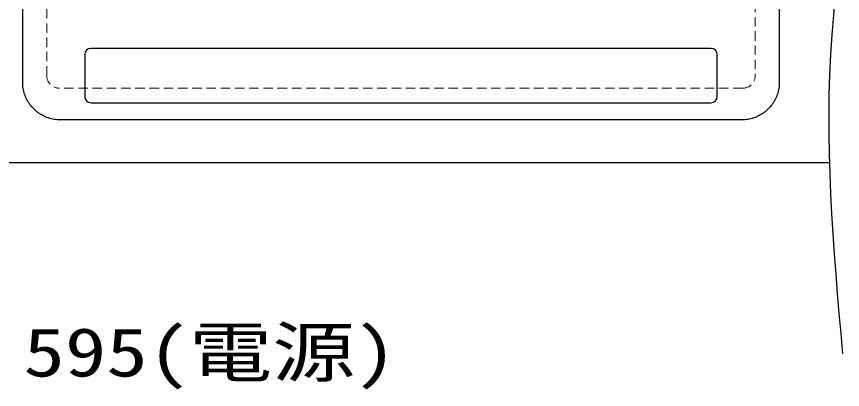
# Model space of a CAD drawing. Units: millimetres, scale not verified. Extents: x -9797 to 9797, y -4555 to 4555.
# Drawn here: x -3845 to -3192, y 806 to 1101 of the extents above; entities that cross this region are included whole.
import ezdxf
from ezdxf.enums import TextEntityAlignment as Align

# ---------------------------------------------------------------- set-up
doc = ezdxf.new("R2010")
doc.units = ezdxf.units.MM
doc.header["$LTSCALE"] = 30
doc.linetypes.add('USER1', pattern=[0.375, 0.25, -0.125])
for name, color, linetype, lineweight in [('0-1_0', 7, 'Continuous', 25), ('0-2_細線ﾚｲﾔｰ', 91, 'Continuous', 5), ('0-3_寸法ﾚｲﾔｰ', 30, 'Continuous', 13), ('0-5_1', 7, 'Continuous', 25)]:
    doc.layers.add(name, color=color, linetype=linetype, lineweight=lineweight)
doc.styles.add('ＭＳ ゴシック', font='')
doc.styles.get('ＭＳ ゴシック').set_extended_font_data('MS Gothic')

msp = doc.modelspace()

# ---------------------------------------------------------------- linework, layer by layer
at = {"layer": '0-1_0'}
for p, q in [((-3840.17, 1047.41), (-3840.2, 1048.63)), ((-3242.2, 1049.46), (-3242.2, 1048.63)), ((-3809.6, 1019.01), (-3810.59, 1019.01)), ((-3270.6, 1019.04), (-3271.82, 1019.01))]:
    msp.add_line(p, q, dxfattribs=at)
for points in [[(-3202.67, 985), (-4006.2, 985), (-4006.2, 1635), (-3194.91, 1635)], [(-3192.43, 1164.7), (-3194.39, 1149.03), (-3196.23, 1133.36), (-3197.94, 1117.68), (-3199.45, 1101.99), (-3200.75, 1086.3), (-3201.78, 1070.6), (-3202.53, 1054.89), (-3202.99, 1039.17), (-3203.18, 1023.44), (-3203.13, 1007.71), (-3202.86, 991.97), (-3202.38, 976.22), (-3201.72, 960.47), (-3200.9, 944.71), (-3199.93, 928.95), (-3198.85, 913.19), (-3197.66, 897.42), (-3196.39, 881.65), (-3195.05, 865.88), (-3193.68, 850.1), (-3192.29, 834.33)], [(-3840.2, 1048.63), (-3840.2, 1049.46), (-3840.2, 1051.9), (-3840.2, 1055.86), (-3840.2, 1061.25), (-3840.2, 1068), (-3840.2, 1076.01), (-3840.2, 1085.21), (-3840.2, 1095.51), (-3840.2, 1106.82)], [(-3242.2, 1106.82), (-3242.2, 1095.51), (-3242.2, 1085.21), (-3242.2, 1076.01), (-3242.2, 1068), (-3242.2, 1061.25), (-3242.2, 1055.86), (-3242.2, 1051.9), (-3242.2, 1049.46)], [(-3810.59, 1019.01), (-3811.8, 1019.04), (-3813.01, 1019.11), (-3814.2, 1019.23), (-3815.37, 1019.4), (-3816.54, 1019.62), (-3817.68, 1019.88), (-3818.81, 1020.18), (-3819.92, 1020.53), (-3821.01, 1020.92), (-3822.08, 1021.35), (-3823.13, 1021.82), (-3824.16, 1022.33), (-3825.17, 1022.88), (-3826.15, 1023.46), (-3827.11, 1024.09), (-3828.04, 1024.74), (-3828.95, 1025.44), (-3829.83, 1026.16), (-3830.68, 1026.92), (-3831.5, 1027.71), (-3832.29, 1028.53), (-3833.05, 1029.38), (-3833.77, 1030.26), (-3834.47, 1031.16), (-3835.12, 1032.1), (-3835.75, 1033.06), (-3836.33, 1034.04), (-3836.88, 1035.05), (-3837.39, 1036.07), (-3837.86, 1037.13), (-3838.29, 1038.2), (-3838.68, 1039.29), (-3839.03, 1040.4), (-3839.33, 1041.53), (-3839.59, 1042.68), (-3839.81, 1043.84), (-3839.98, 1045.02), (-3840.1, 1046.21), (-3840.17, 1047.41)], [(-3242.2, 1048.63), (-3242.22, 1047.41), (-3242.3, 1046.21), (-3242.42, 1045.02), (-3242.59, 1043.84), (-3242.8, 1042.68), (-3243.06, 1041.53), (-3243.37, 1040.4), (-3243.72, 1039.29), (-3244.11, 1038.2), (-3244.54, 1037.13), (-3245.01, 1036.07), (-3245.52, 1035.05), (-3246.07, 1034.04), (-3246.65, 1033.06), (-3247.28, 1032.1), (-3247.93, 1031.16), (-3248.63, 1030.26), (-3249.35, 1029.38), (-3250.11, 1028.53), (-3250.9, 1027.71), (-3251.72, 1026.92), (-3252.57, 1026.16), (-3253.45, 1025.44), (-3254.35, 1024.74), (-3255.29, 1024.09), (-3256.25, 1023.46), (-3257.23, 1022.88), (-3258.24, 1022.33), (-3259.27, 1021.82), (-3260.32, 1021.35), (-3261.39, 1020.92), (-3262.48, 1020.53), (-3263.59, 1020.18), (-3264.72, 1019.88), (-3265.87, 1019.62), (-3267.03, 1019.4), (-3268.21, 1019.23), (-3269.4, 1019.11), (-3270.6, 1019.04)], [(-3271.82, 1019.01), (-3272.81, 1019.01), (-3275.72, 1019.01), (-3280.45, 1019.01), (-3286.9, 1019.01), (-3294.97, 1019.01), (-3304.55, 1019.01), (-3315.54, 1019.01), (-3327.85, 1019.01), (-3341.37, 1019.01), (-3356, 1019.01), (-3371.64, 1019.01), (-3388.19, 1019.01), (-3405.55, 1019.01), (-3423.62, 1019.01), (-3442.29, 1019.01), (-3461.46, 1019.01), (-3481.05, 1019.01), (-3500.93, 1019.01), (-3521.02, 1019.01), (-3541.2, 1019.01), (-3561.39, 1019.01), (-3581.48, 1019.01), (-3601.36, 1019.01), (-3620.94, 1019.01), (-3640.12, 1019.01), (-3658.79, 1019.01), (-3676.86, 1019.01), (-3694.21, 1019.01), (-3710.76, 1019.01), (-3726.41, 1019.01), (-3741.04, 1019.01), (-3754.56, 1019.01), (-3766.86, 1019.01), (-3777.86, 1019.01), (-3787.44, 1019.01), (-3795.5, 1019.01), (-3801.95, 1019.01), (-3806.68, 1019.01), (-3809.6, 1019.01)]]:
    msp.add_lwpolyline(points, dxfattribs=at)
at = {"layer": '0-2_細線ﾚｲﾔｰ', "linetype": 'USER1', "lineweight": 9}
for p, q in [((-3821.2, 1054), (-3821.2, 1494)), ((-3261.2, 1494), (-3261.2, 1054)), ((-3271.2, 1044), (-3811.2, 1044))]:
    msp.add_line(p, q, dxfattribs=at)
for centre, start, end in [((-3811.2, 1054), 180, 270), ((-3271.2, 1054), 270, 0)]:
    msp.add_arc(centre, 10, start, end, dxfattribs=at)
at = {"layer": '0-5_1'}
for p, q in [((-3296.2, 1075.51), (-3786.2, 1075.51)), ((-3791.2, 1070.51), (-3791.2, 1037.56)), ((-3291.2, 1037.56), (-3291.2, 1070.51)), ((-3786.2, 1032.56), (-3296.2, 1032.56))]:
    msp.add_line(p, q, dxfattribs=at)
for centre, start, end in [((-3786.2, 1070.51), 90, 180), ((-3296.2, 1070.51), 0, 90), ((-3786.2, 1037.56), 180, 270), ((-3296.2, 1037.56), 270, 0)]:
    msp.add_arc(centre, 5, start, end, dxfattribs=at)

# ---------------------------------------------------------------- texts
at = {"layer": '0-3_寸法ﾚｲﾔｰ', "style": 'ＭＳ ゴシック', "width": 1.25}
msp.add_text('595(電源)', height=38.49, dxfattribs=at).set_placement((-3839.56, 804.61), align=Align.BOTTOM_LEFT)

doc.saveas('drawing.dxf')
